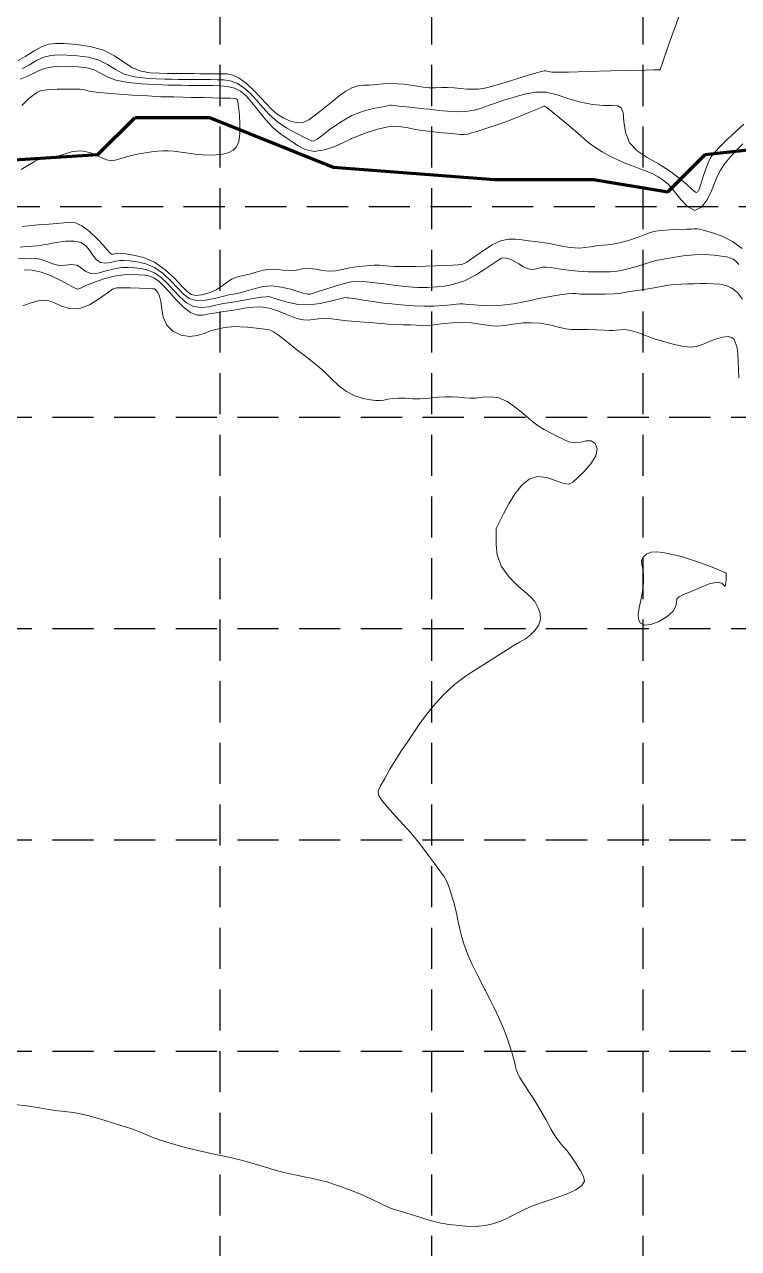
# Model space of a CAD drawing. Header units: inches. Extents: x 45655 to 51424, y 20024 to 23633.
# Drawn here: x 49806 to 50110, y 22824 to 23346 of the extents above; entities that cross this region are included whole.
import ezdxf

# ---------------------------------------------------------------- set-up
doc = ezdxf.new("R2010")
doc.units = ezdxf.units.IN
doc.header["$MEASUREMENT"] = 0
doc.linetypes.add('HIDDEN', pattern=[0.375, 0.25, -0.125])
doc.layers.add('CREEK', color=5, linetype='Continuous', lineweight=211)
doc.layers.add('CTR', color=43, linetype='Continuous', lineweight=9)
doc.layers.add('GRID', color=254, linetype='HIDDEN')

msp = doc.modelspace()

# ---------------------------------------------------------------- linework, layer by layer
at = {"layer": 'CREEK'}
for p, q in [((49837.31, 23290.34), (49853.13, 23306.15)), ((49853.13, 23306.15), (49884.77, 23306.15)), ((49884.77, 23306.15), (49937.5, 23285.07)), ((50095.7, 23290.34), (50143.16, 23295.61)), ((49752.94, 23285.07), (49837.31, 23290.34)), ((50079.88, 23274.53), (50095.7, 23290.34)), ((49937.5, 23285.07), (50006.05, 23279.8)), ((50006.05, 23279.8), (50048.24, 23279.8)), ((50048.24, 23279.8), (50079.88, 23274.53))]:
    msp.add_line(p, q, dxfattribs=at)
at = {"layer": 'CTR', "color": 5}
for points, elevation in [([(49803.41, 23330.4), (49806.6, 23332.35), (49810.2, 23334.54), (49813.58, 23336.37), (49816.4, 23337.38), (49819.25, 23337.71), (49823, 23337.61), (49828.16, 23337.25), (49834.08, 23336.44), (49839.75, 23334.88), (49844.44, 23332.45), (49848.36, 23329.69), (49852.02, 23327.32), (49855.8, 23325.89), (49859.64, 23325.25), (49863.42, 23325.03), (49866.99, 23324.95), (49870.27, 23324.9), (49873.19, 23324.89), (49875.73, 23324.86), (49878.14, 23324.83), (49880.74, 23324.82), (49883.72, 23324.81), (49886.86, 23324.81), (49889.81, 23324.81), (49892.37, 23324.72), (49894.77, 23324.22), (49897.41, 23322.91), (49900.5, 23320.58), (49903.75, 23317.6), (49906.71, 23314.57), (49909.11, 23311.91), (49911.24, 23309.64), (49913.58, 23307.63), (49916.45, 23305.84), (49919.56, 23304.48), (49922.49, 23303.86), (49924.95, 23304.14), (49927.12, 23305.21), (49929.32, 23306.81), (49931.78, 23308.74), (49934.46, 23310.88), (49937.26, 23313.13), (49940.05, 23315.38), (49942.78, 23317.38), (49945.4, 23318.84), (49947.89, 23319.59), (49950.36, 23319.86), (49952.95, 23319.98), (49955.79, 23320.2), (49958.78, 23320.46), (49961.81, 23320.62), (49964.78, 23320.56), (49967.66, 23320.32), (49970.45, 23319.94), (49973.15, 23319.5), (49975.77, 23319.07), (49978.32, 23318.83), (49980.85, 23318.82), (49983.42, 23318.92), (49986.1, 23318.96), (49988.9, 23318.81), (49991.74, 23318.54), (49994.45, 23318.28), (49996.94, 23318.17), (49999.36, 23318.27), (50001.93, 23318.64), (50004.85, 23319.35), (50008.22, 23320.34), (50012.08, 23321.54), (50016.4, 23322.87), (50020.61, 23324.14), (50024.01, 23325.16), (50026.13, 23325.78), (50027.24, 23326.05), (50027.88, 23326.07), (50028.46, 23325.94), (50029.08, 23325.74), (50029.69, 23325.55), (50030.55, 23325.45), (50032.74, 23325.43), (50037.61, 23325.53), (50045.86, 23325.73), (50055.64, 23325.97), (50064.45, 23326.18), (50070.36, 23326.32), (50073.72, 23326.39), (50075.4, 23326.44), (50076.21, 23326.48), (50076.51, 23326.52), (50076.56, 23326.56), (50076.7, 23327), (50077.69, 23329.82), (50080.35, 23337.4), (50085.27, 23350.98)], 566), ([(49804.19, 23322.45), (49807.07, 23323.58), (49809.75, 23324.89), (49812.36, 23326.19), (49815.13, 23327.2), (49818.21, 23327.77), (49821.6, 23327.96), (49825.22, 23327.91), (49828.95, 23327.72), (49832.56, 23327.27), (49835.77, 23326.4), (49838.47, 23325.04), (49841.28, 23323.46), (49845.02, 23322.04), (49850.17, 23321.06), (49855.86, 23320.49), (49860.95, 23320.18), (49864.56, 23320.02), (49867.22, 23319.96), (49869.73, 23319.93), (49872.7, 23319.88), (49875.91, 23319.82), (49878.91, 23319.78), (49881.42, 23319.76), (49883.71, 23319.74), (49886.21, 23319.72), (49889.21, 23319.62), (49892.44, 23319.32), (49895.48, 23318.62), (49898.05, 23317.33), (49900.39, 23315.37), (49902.87, 23312.58), (49905.74, 23309.01), (49908.82, 23305.21), (49911.78, 23301.92), (49914.42, 23299.59), (49916.9, 23297.9), (49919.45, 23296.25), (49922.3, 23294.3), (49925.57, 23292.54), (49929.43, 23291.72), (49933.83, 23292.32), (49938.16, 23293.79), (49941.62, 23295.36), (49943.68, 23296.38), (49944.66, 23296.89), (49945.09, 23297.13), (49945.52, 23297.3), (49946.49, 23297.66), (49948.51, 23298.44), (49951.93, 23299.78), (49956.27, 23301.22), (49960.83, 23302.21), (49965.06, 23302.31), (49968.75, 23301.83), (49971.82, 23301.18), (49974.3, 23300.71), (49976.58, 23300.41), (49979.2, 23300.14), (49982.47, 23299.83), (49985.98, 23299.49), (49989.12, 23299.19), (49991.44, 23298.97), (49993.18, 23298.91), (49994.75, 23299.1), (49996.51, 23299.56), (49998.59, 23300.26), (50001.09, 23301.11), (50004.07, 23302.07), (50007.6, 23303.21), (50011.7, 23304.66), (50016.28, 23306.45), (50020.7, 23308.29), (50024.2, 23309.77), (50026.22, 23310.62), (50027.11, 23310.96), (50027.42, 23311.02), (50027.71, 23310.91), (50028.53, 23310.31), (50030.45, 23308.76), (50033.77, 23306.04), (50037.78, 23302.7), (50041.49, 23299.53), (50044.22, 23297.1), (50046.42, 23295.22), (50048.79, 23293.47), (50051.88, 23291.55), (50055.46, 23289.59), (50059.1, 23287.82), (50062.47, 23286.4), (50065.55, 23285.24), (50068.38, 23284.22), (50071.02, 23283.2), (50073.46, 23282.12), (50075.75, 23280.91), (50077.92, 23279.49), (50080.12, 23277.57), (50082.56, 23274.83), (50085.37, 23271.28), (50088.39, 23268.07), (50091.38, 23266.62), (50094.14, 23267.95), (50096.53, 23271.16), (50098.41, 23274.93), (50099.76, 23278.22), (50100.91, 23281.04), (50102.28, 23283.73), (50104.16, 23286.5), (50106.49, 23289.36), (50109.09, 23292.2), (50111.82, 23294.97)], 562), ([(49827.44, 23318.21), (49829.75, 23318.19), (49831.05, 23318.09), (49831.79, 23317.92), (49832.51, 23317.63), (49834.21, 23317.24), (49838.02, 23316.76), (49844.52, 23316.23), (49852.07, 23315.72), (49858.47, 23315.33), (49862.14, 23315.11), (49864.18, 23315.02), (49866.28, 23314.97), (49869.68, 23314.9), (49873.68, 23314.82), (49877.09, 23314.74), (49879.12, 23314.7), (49880.57, 23314.67), (49882.62, 23314.62), (49886.07, 23314.53), (49890.1, 23314.43), (49893.55, 23314.33), (49895.51, 23314.24), (49896.29, 23314.14), (49896.5, 23313.99), (49896.67, 23313.7), (49896.9, 23312.79), (49897.2, 23310.77), (49897.54, 23307.34), (49897.79, 23303.17), (49897.75, 23299.14), (49897.28, 23296), (49896.32, 23293.73), (49894.83, 23292.18), (49892.81, 23291.17), (49890.37, 23290.57), (49887.68, 23290.26), (49884.88, 23290.16), (49881.96, 23290.23), (49878.91, 23290.49), (49875.73, 23290.91), (49872.6, 23291.38), (49869.71, 23291.77), (49867.19, 23291.96), (49864.9, 23291.97), (49862.64, 23291.81), (49860.21, 23291.53), (49857.63, 23291.14), (49854.91, 23290.65), (49852.14, 23290.08), (49849.47, 23289.45), (49847.13, 23288.75), (49845.2, 23288.07), (49843.31, 23287.74), (49841, 23288.15), (49837.91, 23289.48), (49834.26, 23291.06), (49830.35, 23291.98), (49826.5, 23291.65), (49822.93, 23290.58), (49819.86, 23289.57), (49817.37, 23289.19), (49815.19, 23289.08), (49812.94, 23288.63), (49810.34, 23287.43), (49807.51, 23285.74), (49804.65, 23284.01)], 558), ([(49805, 23311.27), (49807.98, 23314.22), (49810.18, 23316.02), (49811.68, 23316.9), (49812.69, 23317.31), (49813.48, 23317.6), (49814.6, 23317.85), (49816.66, 23318.04), (49820.02, 23318.16), (49823.95, 23318.21), (49827.44, 23318.21)], 558), ([(50075.91, 23286.47), (50080.59, 23283.42), (50084.75, 23280.31), (50087.99, 23277.61), (50090.07, 23275.69), (50091.25, 23274.58), (50091.96, 23274.21), (50092.56, 23274.55), (50093.19, 23275.68), (50093.92, 23277.7), (50094.81, 23280.59), (50095.84, 23283.87), (50096.97, 23286.91), (50098.21, 23289.3), (50099.83, 23291.42), (50102.13, 23293.84), (50105.28, 23296.91), (50108.83, 23300.26), (50112.22, 23303.29)], 564), ([(50111.45, 23250.43), (50107.41, 23253.36), (50103.01, 23255.57), (50098.81, 23257.09), (50095.44, 23258.04), (50093.36, 23258.54), (50092.27, 23258.75), (50091.64, 23258.76), (50091, 23258.71), (50089.86, 23258.62), (50087.78, 23258.53), (50084.51, 23258.45), (50080.68, 23258.33), (50077.16, 23258.1), (50074.54, 23257.73), (50072.37, 23257.13), (50069.96, 23256.24), (50066.77, 23255.06), (50063.06, 23253.8), (50059.24, 23252.75), (50055.68, 23252.09), (50052.44, 23251.72), (50049.52, 23251.44), (50046.91, 23251.08), (50044.55, 23250.74), (50042.37, 23250.54), (50040.28, 23250.58), (50038.1, 23250.84), (50035.62, 23251.28), (50032.71, 23251.83), (50029.55, 23252.43), (50026.38, 23252.95), (50023.39, 23253.33), (50020.56, 23253.65), (50017.81, 23253.99), (50015.04, 23254.36), (50012.09, 23254.39), (50008.79, 23253.65), (50005.08, 23251.87), (50001.37, 23249.51), (49998.18, 23247.25), (49995.88, 23245.62), (49994.32, 23244.59), (49993.13, 23243.97), (49992, 23243.62), (49990.54, 23243.41), (49988.3, 23243.28), (49985.03, 23243.13), (49981.03, 23242.98), (49976.75, 23242.83), (49972.58, 23242.72), (49968.82, 23242.64), (49965.68, 23242.63), (49963.32, 23242.71), (49961.55, 23242.84), (49960.15, 23243), (49958.82, 23243.17), (49957.21, 23243.27), (49954.95, 23243.24), (49951.82, 23243.05), (49948.17, 23242.68), (49944.53, 23242.13), (49941.31, 23241.46), (49938.43, 23240.89), (49935.68, 23240.69), (49932.9, 23241.02), (49930.08, 23241.56), (49927.26, 23241.87), (49924.43, 23241.66), (49921.65, 23241.2), (49918.9, 23240.93), (49916.22, 23241.1), (49913.5, 23241.46), (49910.68, 23241.55), (49907.69, 23241.07), (49904.68, 23240.26), (49901.79, 23239.45), (49899.16, 23238.86), (49896.76, 23238.3), (49894.54, 23237.45), (49892.4, 23236.09), (49890.15, 23234.43), (49887.6, 23232.81), (49884.62, 23231.49), (49881.59, 23230.65), (49878.96, 23230.37), (49877.02, 23230.81), (49875.29, 23232.08), (49873.1, 23234.39), (49869.95, 23237.7), (49865.98, 23241.35), (49861.47, 23244.49), (49856.79, 23246.51), (49852.47, 23247.57), (49849.07, 23248.06), (49846.98, 23248.28), (49845.87, 23248.34), (49845.18, 23248.24), (49844.5, 23248.06), (49843.77, 23247.94), (49843.1, 23248.02), (49842.46, 23248.52), (49841.49, 23249.62), (49839.78, 23251.6), (49837.04, 23254.48), (49833.74, 23257.59), (49830.5, 23260.06), (49827.8, 23261.27), (49825.38, 23261.49), (49822.84, 23261.25), (49819.85, 23260.99), (49816.61, 23260.76), (49813.44, 23260.55), (49810.54, 23260.32), (49807.83, 23260.05), (49805.12, 23259.7)], 562), ([(50110.14, 23243.51), (50108.76, 23244.98), (50107.71, 23245.78), (50106.56, 23246.32), (50105, 23246.75), (50102.73, 23247.13), (50099.52, 23247.51), (50095.55, 23247.75), (50091.06, 23247.7), (50086.4, 23247.23), (50082.08, 23246.57), (50078.7, 23245.96), (50076.64, 23245.6), (50075.53, 23245.42), (50074.8, 23245.26), (50073.91, 23244.98), (50072.5, 23244.5), (50070.25, 23243.8), (50067.03, 23242.86), (50063.37, 23241.86), (50060.02, 23241.05), (50057.47, 23240.62), (50055.31, 23240.45), (50052.9, 23240.4), (50049.74, 23240.37), (50045.94, 23240.41), (50041.73, 23240.65), (50037.42, 23241.15), (50033.4, 23241.75), (50030.16, 23242.24), (50027.99, 23242.44), (50026.55, 23242.36), (50025.33, 23242.07), (50023.92, 23241.68), (50022.29, 23241.43), (50020.45, 23241.64), (50018.48, 23242.53), (50016.46, 23243.77), (50014.51, 23244.97), (50012.72, 23245.78), (50011.18, 23246.22), (50009.98, 23246.36), (50009.06, 23246.24), (50007.9, 23245.6), (50005.82, 23244.17), (50002.37, 23241.81), (49997.98, 23239.07), (49993.27, 23236.66), (49988.78, 23235.15), (49984.82, 23234.39), (49981.62, 23234.06), (49979.3, 23233.89), (49977.64, 23233.79), (49976.34, 23233.74), (49975.08, 23233.72), (49973.5, 23233.75), (49971.23, 23233.91), (49968.02, 23234.22), (49964.21, 23234.64), (49960.24, 23235.14), (49956.5, 23235.64), (49953.12, 23236.07), (49950.18, 23236.35), (49947.65, 23236.39), (49945.12, 23236.11), (49942.11, 23235.44), (49938.34, 23234.35), (49934.38, 23233.09), (49931.04, 23231.99), (49928.89, 23231.3), (49927.65, 23230.97), (49926.84, 23230.9), (49925.98, 23231), (49924.67, 23231.34), (49922.53, 23232.01), (49919.32, 23233), (49915.43, 23233.96), (49911.38, 23234.44), (49907.62, 23234.15), (49904.25, 23233.34), (49901.29, 23232.42), (49898.72, 23231.72), (49896.61, 23231.25), (49895, 23230.95), (49893.8, 23230.74), (49892.48, 23230.47), (49890.34, 23229.93), (49886.97, 23229.08), (49882.96, 23228.33), (49879.17, 23228.19), (49876.22, 23229.08), (49873.78, 23230.92), (49871.34, 23233.51), (49868.44, 23236.58), (49865.11, 23239.68), (49861.47, 23242.23), (49857.7, 23243.85), (49854.08, 23244.71), (49850.97, 23245.11), (49848.58, 23245.3), (49846.65, 23245.29), (49844.78, 23244.99), (49842.69, 23244.44), (49840.5, 23244.07), (49838.45, 23244.35), (49836.72, 23245.61), (49835.22, 23247.55), (49833.79, 23249.67), (49832.26, 23251.53), (49830.26, 23252.89), (49827.45, 23253.56), (49823.65, 23253.46), (49819.58, 23252.89), (49816.17, 23252.26), (49814.07, 23251.87), (49812.77, 23251.69), (49811.44, 23251.56), (49809.49, 23251.38), (49807.01, 23251.16), (49804.28, 23250.96)], 564), ([(50111.67, 23228.84), (50109.44, 23231.56), (50107.15, 23233.42), (50104.62, 23234.57), (50101.93, 23235.14), (50099.16, 23235.37), (50096.44, 23235.42), (50093.74, 23235.39), (50091.02, 23235.33), (50088.26, 23235.3), (50085.48, 23235.24), (50082.74, 23235.07), (50080.03, 23234.7), (50077.19, 23234.2), (50074.01, 23233.64), (50070.44, 23233.08), (50066.81, 23232.54), (50063.66, 23232.04), (50061.26, 23231.61), (50059.13, 23231.26), (50056.58, 23231.03), (50053.17, 23230.94), (50049.45, 23230.93), (50046.2, 23230.95), (50044, 23230.97), (50042.64, 23230.98), (50041.69, 23231.03), (50040.7, 23231.13), (50039.3, 23231.16), (50037.1, 23231.01), (50033.94, 23230.59), (50030.47, 23230.05), (50027.52, 23229.54), (50025.68, 23229.19), (50024.21, 23228.86), (50022.09, 23228.39), (50018.61, 23227.62), (50014.12, 23226.79), (50009.29, 23226.17), (50004.68, 23225.97), (50000.64, 23226.08), (49997.43, 23226.33), (49995.21, 23226.55), (49993.72, 23226.71), (49992.59, 23226.78), (49991.43, 23226.74), (49989.91, 23226.59), (49987.63, 23226.36), (49984.4, 23226.07), (49980.43, 23225.83), (49976.14, 23225.76), (49971.87, 23225.94), (49967.97, 23226.26), (49964.77, 23226.57), (49962.41, 23226.76), (49960.33, 23226.96), (49957.77, 23227.27), (49954.26, 23227.79), (49950.42, 23228.39), (49947.14, 23228.91), (49945.09, 23229.21), (49944.02, 23229.34), (49943.45, 23229.4), (49942.9, 23229.44), (49941.84, 23229.29), (49939.76, 23228.81), (49936.32, 23227.88), (49931.91, 23226.89), (49927.14, 23226.35), (49922.56, 23226.58), (49918.52, 23227.35), (49915.31, 23228.24), (49913.13, 23228.93), (49911.77, 23229.41), (49910.86, 23229.71), (49910.07, 23229.88), (49908.88, 23229.85), (49906.76, 23229.58), (49903.4, 23229.03), (49899.42, 23228.33), (49895.62, 23227.68), (49892.6, 23227.18), (49890.08, 23226.74), (49887.52, 23226.22), (49884.51, 23225.55), (49881.23, 23225.18), (49877.99, 23225.62), (49875, 23227.25), (49872.23, 23229.74), (49869.57, 23232.63), (49866.93, 23235.48), (49864.24, 23238.01), (49861.47, 23239.96), (49858.59, 23241.19), (49855.69, 23241.84), (49852.85, 23242.16), (49850.17, 23242.33), (49847.42, 23242.23), (49844.38, 23241.73), (49840.91, 23240.8), (49837.37, 23239.93), (49834.29, 23239.78), (49831.98, 23240.73), (49830.15, 23242.18), (49828.31, 23243.32), (49826.12, 23243.54), (49823.61, 23243.27), (49820.91, 23243.19), (49818.16, 23243.78), (49815.54, 23244.76), (49813.18, 23245.65), (49811.14, 23246.11), (49809.12, 23246.21), (49806.7, 23246.12), (49803.59, 23245.95)], 566), ([(49953.59, 23218.83), (49950.55, 23219.04), (49947.07, 23219.27), (49943.45, 23219.6), (49939.98, 23220.05), (49936.76, 23220.45), (49933.84, 23220.61), (49931.25, 23220.42), (49928.94, 23220.07), (49926.8, 23219.84), (49924.76, 23219.96), (49922.61, 23220.47), (49920.14, 23221.31), (49917.25, 23222.43), (49914.18, 23223.61), (49911.27, 23224.61), (49908.71, 23225.23), (49906.32, 23225.48), (49903.75, 23225.41), (49900.78, 23225.06), (49897.51, 23224.56), (49894.12, 23224), (49890.78, 23223.5), (49887.61, 23223), (49884.69, 23222.5), (49882.05, 23222.03), (49879.51, 23222.03), (49876.81, 23223.06), (49873.79, 23225.41), (49870.67, 23228.56), (49867.81, 23231.75), (49865.41, 23234.37), (49863.38, 23236.34), (49861.48, 23237.7), (49859.49, 23238.53), (49857.29, 23238.98), (49854.75, 23239.22), (49851.77, 23239.36), (49848.31, 23239.22), (49844.32, 23238.61), (49839.92, 23237.41), (49835.67, 23235.91), (49832.27, 23234.56), (49830.23, 23233.68), (49829.19, 23233.22), (49828.64, 23233.11), (49828.08, 23233.26), (49826.99, 23233.82), (49824.92, 23234.95), (49821.59, 23236.72), (49817.48, 23238.7), (49813.23, 23240.29), (49809.39, 23241.08), (49806.03, 23241.24)], 568), ([(50110.08, 23195.23), (50109.87, 23198.7), (50109.73, 23202.4), (50109.58, 23205.63), (50109.33, 23207.86), (50109, 23209.33), (50108.58, 23210.45), (50108.05, 23211.54), (50107.16, 23212.44), (50105.58, 23212.84), (50103.12, 23212.54), (50100.17, 23211.71), (50097.22, 23210.61), (50094.62, 23209.51), (50092.1, 23208.67), (50089.23, 23208.38), (50085.75, 23208.81), (50082.12, 23209.66), (50078.97, 23210.53), (50076.73, 23211.15), (50074.93, 23211.66), (50072.87, 23212.38), (50070.11, 23213.44), (50066.96, 23214.61), (50063.96, 23215.51), (50061.55, 23215.84), (50059.64, 23215.78), (50058.07, 23215.58), (50056.61, 23215.46), (50054.92, 23215.45), (50052.62, 23215.54), (50049.48, 23215.7), (50046.02, 23215.85), (50042.93, 23215.93), (50040.66, 23215.88), (50038.73, 23215.9), (50036.45, 23216.21), (50033.29, 23216.93), (50029.51, 23217.82), (50025.53, 23218.52), (50021.73, 23218.77), (50018.25, 23218.66), (50015.23, 23218.34), (50012.73, 23217.97), (50010.64, 23217.63), (50008.85, 23217.39), (50007.16, 23217.32), (50005.3, 23217.44), (50002.95, 23217.74), (49999.89, 23218.2), (49996.27, 23218.65), (49992.33, 23218.88), (49988.34, 23218.74), (49984.6, 23218.37), (49981.44, 23217.96), (49979.09, 23217.68), (49977.33, 23217.53), (49975.89, 23217.5), (49974.46, 23217.55), (49972.72, 23217.67), (49970.39, 23217.79), (49967.28, 23217.91), (49963.84, 23218.04), (49960.67, 23218.18), (49958.18, 23218.39), (49955.99, 23218.61), (49953.59, 23218.83)], 568)]:
    msp.add_lwpolyline(points, dxfattribs=dict(at, elevation=elevation))
at = {"layer": 'CTR'}
for points, elevation in [([(49805.24, 23326.99), (49808.18, 23328.62), (49811.27, 23330.37), (49814.35, 23331.79), (49817.3, 23332.58), (49820.43, 23332.83), (49824.11, 23332.76), (49828.56, 23332.49), (49833.33, 23331.86), (49837.76, 23330.64), (49841.45, 23328.74), (49844.82, 23326.58), (49848.52, 23324.68), (49852.98, 23323.48), (49857.75, 23322.86), (49862.18, 23322.6), (49865.78, 23322.49), (49868.75, 23322.43), (49871.46, 23322.4), (49874.22, 23322.37), (49877.03, 23322.33), (49879.83, 23322.3), (49882.58, 23322.28), (49885.29, 23322.28), (49888.02, 23322.26), (49890.79, 23322.18), (49893.61, 23321.77), (49896.44, 23320.77), (49899.28, 23318.95), (49902.07, 23316.49), (49904.8, 23313.58), (49907.47, 23310.44), (49910.33, 23307.29), (49913.7, 23304.29), (49917.7, 23301.64), (49921.73, 23299.45), (49925.03, 23297.82), (49927.05, 23296.79), (49928.09, 23296.27), (49928.69, 23296.13), (49929.37, 23296.27), (49930.58, 23296.98), (49932.75, 23298.55), (49936.18, 23301.15), (49940.54, 23304.19), (49945.37, 23306.94), (49950.18, 23308.82), (49954.51, 23309.94), (49957.88, 23310.59), (49959.95, 23311.01), (49961.05, 23311.27), (49961.63, 23311.39), (49962.17, 23311.4), (49963.2, 23311.28), (49965.25, 23311.03), (49968.61, 23310.67), (49972.54, 23310.26), (49976.05, 23309.9), (49978.46, 23309.65), (49980.36, 23309.45), (49982.62, 23309.2), (49985.9, 23308.85), (49989.82, 23308.59), (49993.82, 23308.67), (49997.41, 23309.26), (50000.57, 23310.19), (50003.43, 23311.23), (50006.05, 23312.17), (50008.41, 23312.96), (50010.44, 23313.62), (50012.17, 23314.16), (50013.99, 23314.7), (50016.34, 23315.4), (50019.57, 23316.27), (50023.55, 23316.93), (50028.03, 23316.88), (50032.78, 23315.8), (50037.73, 23314.17), (50042.79, 23312.64), (50047.83, 23311.72), (50052.44, 23311.31), (50056.15, 23311.2), (50058.63, 23311.06), (50060.07, 23310.3), (50060.79, 23308.24), (50061.17, 23304.5), (50061.86, 23299.87), (50063.57, 23295.43), (50066.78, 23291.97), (50071.1, 23289.18), (50075.91, 23286.47)], 564), ([(49956.57, 23019.36), (49957.6, 23021.51), (49959.37, 23024.7), (49961.61, 23028.64), (49964.08, 23032.76), (49966.56, 23036.58), (49968.88, 23039.99), (49970.9, 23042.94), (49972.58, 23045.49), (49974.35, 23048.09), (49976.72, 23051.3), (49980.07, 23055.43), (49984.3, 23060.09), (49989.1, 23064.61), (49994.22, 23068.52), (49999.27, 23071.81), (50003.9, 23074.64), (50007.83, 23077.12), (50011.14, 23079.29), (50014.07, 23081.12), (50016.76, 23082.67), (50019.23, 23084.15), (50021.49, 23085.82), (50023.44, 23087.85), (50024.91, 23090.15), (50025.65, 23092.55), (50025.55, 23094.85), (50024.88, 23096.93), (50024.04, 23098.65), (50023.25, 23100), (50022.05, 23101.42), (50019.84, 23103.42), (50016.31, 23106.45), (50012.32, 23110.35), (50009.03, 23114.9), (50007.3, 23119.74), (50006.77, 23124.25), (50006.79, 23127.74), (50006.81, 23129.74), (50006.79, 23130.57), (50006.77, 23130.84), (50006.88, 23131.11), (50007.3, 23131.96), (50008.27, 23133.93), (50009.96, 23137.36), (50012.21, 23141.64), (50014.85, 23145.97), (50017.71, 23149.61), (50020.87, 23152.14), (50024.43, 23153.24), (50028.44, 23152.77), (50032.37, 23151.48), (50035.62, 23150.3), (50037.78, 23150.03), (50039.45, 23150.81), (50041.43, 23152.64), (50044.21, 23155.4), (50047.15, 23158.71), (50049.25, 23162.07), (50049.77, 23165.03), (50048.97, 23167.26), (50047.28, 23168.46), (50045.13, 23168.49), (50042.72, 23167.95), (50040.23, 23167.6), (50037.76, 23168.05), (50035.26, 23169.13), (50032.66, 23170.51), (50029.93, 23171.9), (50027.19, 23173.31), (50024.65, 23174.82), (50022.41, 23176.49), (50020.22, 23178.38), (50017.77, 23180.56), (50014.82, 23182.99), (50011.46, 23185.24), (50007.91, 23186.78), (50004.36, 23187.24), (50000.99, 23187.02), (49998.02, 23186.66), (49995.54, 23186.6), (49993.29, 23186.78), (49990.89, 23187.03), (49988.11, 23187.18), (49985.14, 23187.19), (49982.24, 23187.04), (49979.63, 23186.76), (49977.11, 23186.44), (49974.43, 23186.27), (49971.4, 23186.36), (49968.25, 23186.56), (49965.29, 23186.64), (49962.79, 23186.48), (49960.7, 23186.15), (49958.94, 23185.81), (49957.39, 23185.6), (49955.66, 23185.58), (49953.38, 23185.85), (49950.28, 23186.5), (49946.68, 23187.64), (49943.09, 23189.41), (49939.85, 23191.87), (49936.92, 23194.68), (49934.19, 23197.43), (49931.49, 23199.86), (49928.58, 23202.17), (49925.22, 23204.76), (49921.31, 23207.82), (49917.41, 23210.9), (49914.18, 23213.42), (49912.05, 23214.93), (49910.36, 23215.67), (49908.16, 23216.06), (49904.85, 23216.44), (49901.06, 23216.8), (49897.75, 23217.05), (49895.6, 23217.14), (49894.16, 23217.07), (49892.69, 23216.88), (49890.61, 23216.57), (49888.06, 23216.07), (49885.29, 23215.29), (49882.52, 23214.23), (49879.63, 23213.27), (49876.4, 23212.9), (49872.78, 23213.51), (49869.29, 23215.14), (49866.6, 23217.7), (49865.16, 23221.07), (49864.55, 23224.68), (49864.18, 23227.86), (49863.59, 23230.13), (49862.84, 23231.56), (49862.18, 23232.41), (49861.78, 23232.87), (49861.57, 23233.08), (49861.47, 23233.16), (49861.28, 23233.21), (49860.51, 23233.25), (49858.55, 23233.33), (49855.1, 23233.46), (49851.04, 23233.59), (49847.5, 23233.66), (49845.26, 23233.57), (49843.6, 23232.98), (49841.46, 23231.5), (49838.02, 23229.02), (49833.71, 23226.4), (49829.22, 23224.72), (49825.13, 23224.76), (49821.59, 23225.93), (49818.6, 23227.32), (49816.1, 23228.18), (49813.79, 23228.38), (49811.33, 23227.98), (49808.47, 23227.06)], 572), ([(49808.47, 23227.06), (49805.42, 23225.88)], 572), ([(50067.31, 23092.41), (50068.2, 23090.79), (50069.95, 23089.96), (50072.62, 23090.16), (50076.07, 23091.51), (50079.55, 23093.6), (50082.15, 23095.92), (50083.27, 23098.01), (50083.49, 23099.76), (50083.69, 23101.1), (50084.65, 23102.08), (50086.55, 23102.98), (50089.49, 23104.19), (50093.37, 23105.88), (50097.47, 23107.51), (50100.87, 23108.31), (50102.9, 23107.81), (50103.87, 23106.81), (50104.25, 23106.37), (50104.46, 23107.24), (50104.61, 23108.94), (50104.68, 23110.61), (50104.68, 23111.6), (50104.62, 23112.03), (50104.49, 23112.18), (50104.24, 23112.34), (50103.4, 23112.71), (50101.42, 23113.52), (50098, 23114.87), (50093.77, 23116.48), (50089.56, 23117.96), (50086.08, 23119.02), (50083.14, 23119.74), (50080.45, 23120.32), (50077.73, 23120.86), (50075.09, 23121.17), (50072.71, 23121.01), (50070.76, 23120.18), (50069.39, 23118.86), (50068.72, 23117.32), (50068.78, 23115.72), (50069.21, 23113.84), (50069.56, 23111.34), (50069.48, 23108.03), (50069.03, 23104.27), (50068.35, 23100.56), (50067.66, 23097.31), (50067.22, 23094.6), (50067.31, 23092.41)], 572), ([(49801.92, 22885.77), (49806.95, 22885.24), (49811.57, 22884.54), (49815.61, 22883.82), (49819.05, 22883.23), (49821.88, 22882.89), (49824.41, 22882.67), (49826.97, 22882.37), (49829.86, 22881.85), (49833.1, 22881.09), (49836.65, 22880.11), (49840.4, 22878.96), (49844.03, 22877.8), (49847.16, 22876.81), (49849.5, 22876.09), (49851.38, 22875.52), (49853.2, 22874.88), (49855.33, 22874.03), (49857.76, 22873.02), (49860.37, 22871.94), (49863.15, 22870.89), (49866.28, 22869.84), (49870.03, 22868.73), (49874.52, 22867.53), (49879.28, 22866.35), (49883.69, 22865.32), (49887.33, 22864.52), (49890.35, 22863.89), (49893.11, 22863.31), (49895.9, 22862.69), (49898.94, 22861.94), (49902.36, 22861.02), (49906.22, 22859.88), (49910.03, 22858.71), (49913.23, 22857.74), (49915.44, 22857.1), (49917.17, 22856.67), (49919.15, 22856.25), (49921.9, 22855.67), (49925.06, 22855), (49928.08, 22854.37), (49930.47, 22853.85), (49932.23, 22853.47), (49933.48, 22853.18), (49934.4, 22852.95), (49935.57, 22852.6), (49937.61, 22851.92), (49940.95, 22850.76), (49945.2, 22849.18), (49949.77, 22847.32), (49954.1, 22845.32), (49957.94, 22843.45), (49961.08, 22841.97), (49963.44, 22841.07), (49965.48, 22840.49), (49967.76, 22839.87), (49970.68, 22838.96), (49973.89, 22837.91), (49976.91, 22836.95), (49979.29, 22836.26), (49981.05, 22835.81), (49982.31, 22835.52), (49983.25, 22835.3), (49984.42, 22835.07), (49986.47, 22834.76), (49989.81, 22834.34), (49993.97, 22833.98), (49998.24, 22833.89), (50002.07, 22834.23), (50005.41, 22834.94), (50008.35, 22835.92), (50011, 22837.07), (50013.51, 22838.32), (50015.99, 22839.63), (50018.59, 22840.92), (50021.27, 22842.16), (50024, 22843.26), (50026.77, 22844.21), (50029.74, 22845.15), (50033.14, 22846.28), (50037, 22847.73), (50040.67, 22849.42), (50043.33, 22851.24), (50044.37, 22853.09), (50044.01, 22855.13), (50042.72, 22857.57), (50040.91, 22860.5), (50038.9, 22863.5), (50036.97, 22866.08), (50035.35, 22867.92), (50033.84, 22869.59), (50032.19, 22871.83), (50030.2, 22875.21), (50027.91, 22879.41), (50025.4, 22883.87), (50022.77, 22888.12), (50020.29, 22891.91), (50018.23, 22895.07), (50016.8, 22897.5), (50015.9, 22899.31), (50015.36, 22900.68), (50015.02, 22901.88), (50014.69, 22903.34), (50014.12, 22905.56), (50013.18, 22908.9), (50011.81, 22913.13), (50010.03, 22917.9), (50007.92, 22922.78), (50005.79, 22927.26), (50004.05, 22930.73), (50003.01, 22932.82), (50002.49, 22933.85), (50002.24, 22934.35), (50002, 22934.83), (50001.49, 22935.83), (50000.44, 22937.84), (49998.69, 22941.22), (49996.58, 22945.49), (49994.59, 22950.02), (49993.05, 22954.27), (49991.97, 22958.01), (49991.23, 22961.13), (49990.7, 22963.61), (49990.22, 22965.91), (49989.61, 22968.54), (49988.75, 22971.88), (49987.73, 22975.47), (49986.68, 22978.67), (49985.68, 22981.03), (49984.49, 22983.02), (49982.84, 22985.34), (49980.53, 22988.44), (49977.96, 22991.89), (49975.59, 22995.06), (49973.74, 22997.51), (49971.89, 22999.83), (49969.3, 23002.77), (49965.58, 23006.83), (49961.52, 23011.27), (49958.26, 23015.07), (49956.67, 23017.55), (49956.57, 23019.36)], 572)]:
    msp.add_lwpolyline(points, dxfattribs=dict(at, elevation=elevation))
at = {"layer": 'GRID', "linetype": 'HIDDEN', "ltscale": 70}
for p, q in [((49889.24, 23538.55), (49889.24, 20388.15)), ((49979.24, 23538.55), (49979.24, 20388.15)), ((50069.24, 23538.55), (50069.24, 20388.15)), ((45752.56, 23268.26), (51332.56, 23268.26)), ((45749.24, 23178.55), (51329.24, 23178.55)), ((45749.24, 23088.55), (51329.24, 23088.55)), ((45749.24, 22998.55), (51329.24, 22998.55)), ((45749.24, 22908.55), (51329.24, 22908.55))]:
    msp.add_line(p, q, dxfattribs=at)

doc.saveas('drawing.dxf')
